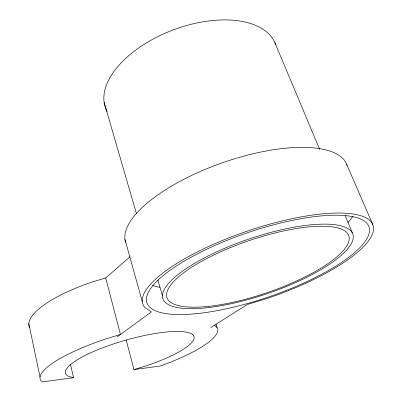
<?xml version="1.0" encoding="UTF-8"?>
<svg xmlns="http://www.w3.org/2000/svg" width="402" height="402" viewBox="0 0 402 402"><rect width="100%" height="100%" fill="white"/><g stroke="black" fill="none" stroke-linecap="round" stroke-linejoin="round"><path stroke-width="0.6" d="M29.587 327.751A89.535 26.542 -15.4 0 1 92.415 281.933L105.696 277.943L130.047 256.823M117.042 336.961L151.428 311.862L145.142 307.771A121.66 35.059 -18.9 0 1 238.2 234.321A121.66 35.059 -18.9 0 1 372.79 224.607L346.609 164.142M210.663 327.645L247.366 304.48L265.069 299.113A121.66 35.059 -18.9 0 0 372.79 224.607M126.143 339.896L133.966 369.579L144.846 366.267A66.858 15.276 -15.9 0 0 191.885 334.067A66.858 15.276 -15.9 0 0 110.851 344.826A66.858 15.276 -15.9 0 0 68.702 376.378L73.546 377.719L70.501 364.378M73.546 377.719L42.486 381.9L41.145 381.026A92.234 21.145 -15.9 0 1 106.736 338.63L120.454 334.474L105.696 277.943M133.966 369.579L159.996 366.076L164.323 364.559A92.234 21.145 -15.9 0 0 217.08 327.575L215.949 324.022M214.321 325.334L217.08 327.575M319.781 149.609L274.646 42.115A90.777 49.33 -20.7 0 0 168.177 31.909A90.777 49.33 -20.7 0 0 107.148 111.535M345.147 215.618L352.318 232.763M157.855 279.973L162.544 296.053M104.128 102.374L136.489 213.824M124.962 239.486L142.263 301.545M28.828 323.665L40.009 376.955M125.655 242.466A117.223 43.351 -19.4 0 1 222.683 162.679A117.223 43.351 -19.4 0 1 347.042 165.307M352.886 216.261A115.384 37.587 -19.1 0 1 347.916 222.537M159.89 287.274A115.384 37.587 -19.1 0 1 152.629 285.495M274.903 42.677A90.777 49.33 -20.7 0 1 275.591 44.396M194.729 313.831A117.364 33.793 -18.9 0 0 369.157 233.185A117.364 33.793 -18.9 0 0 209.804 247.788A117.364 33.793 -18.9 0 0 194.729 313.831M205.648 307.902A100.294 28.793 -18.8 0 0 353.137 238.522A100.294 28.793 -18.8 0 0 214.964 252.647A100.294 28.793 -18.8 0 0 205.648 307.902M208.276 306.399A96.053 27.557 -18.8 0 0 349.137 239.853A96.053 27.557 -18.8 0 0 216.346 253.773A96.053 27.557 -18.8 0 0 208.276 306.399"/></g></svg>
